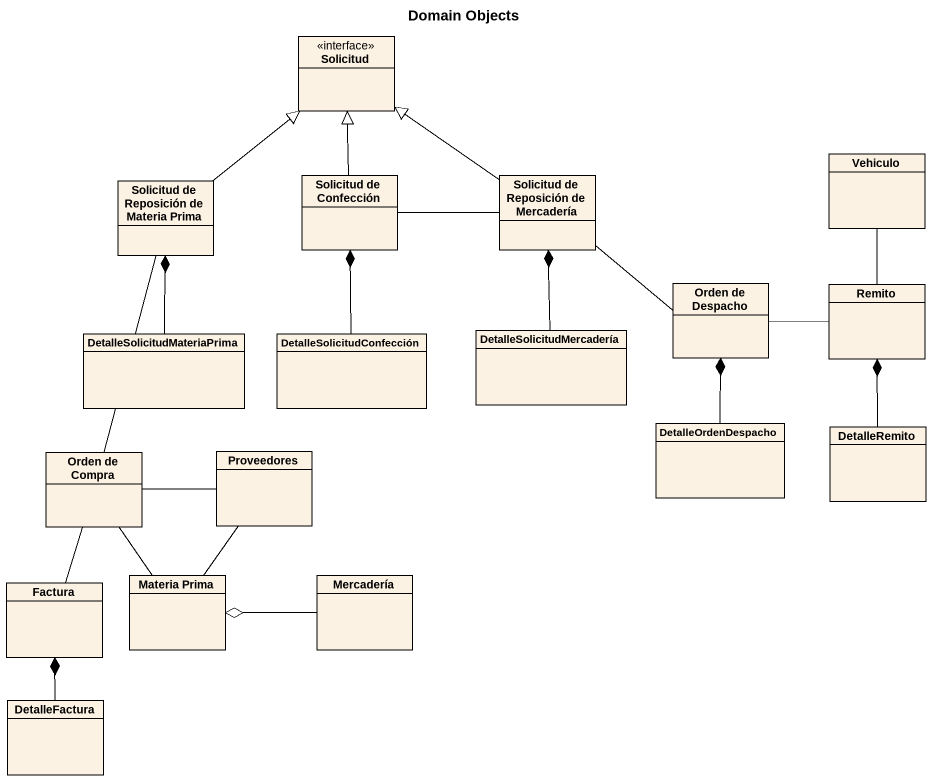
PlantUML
@startuml
title Domain Objects
hide circle
hide empty members
class Solicitud <<interface>>
class "Solicitud de Reposición de Materia Prima" as Solicitud_de_Reposición_de
class "Solicitud de Confección" as Solicitud_de_Confección
class "Solicitud de Reposición de Mercadería" as Solicitud_de_Reposición_de_2
class Vehiculo
class "Orden de Despacho" as Orden_de_Despacho
class Remito
class DetalleSolicitudMercadería
class DetalleSolicitudMateriaPrima
class DetalleSolicitudConfección
class DetalleOrdenDespacho
class DetalleRemito
class "Orden de Compra" as Orden_de_Compra
class Proveedores
class Factura
class "Materia Prima" as Materia_Prima
class Mercadería
class DetalleFactura
Solicitud_de_Reposición_de -up-|> Solicitud
Solicitud_de_Reposición_de -- Orden_de_Compra
Solicitud_de_Confección -up-|> Solicitud
Solicitud_de_Reposición_de_2 -up-|> Solicitud
Solicitud_de_Reposición_de_2 -left- Solicitud_de_Confección
Vehiculo -- Remito
Orden_de_Despacho -up- Solicitud_de_Reposición_de_2
Orden_de_Despacho -right- Remito
DetalleSolicitudMercadería -up-* Solicitud_de_Reposición_de_2
DetalleSolicitudMateriaPrima -up-* Solicitud_de_Reposición_de
DetalleSolicitudConfección -up-* Solicitud_de_Confección
DetalleOrdenDespacho -up-* Orden_de_Despacho
DetalleRemito -up-* Remito
Proveedores -left- Orden_de_Compra
Factura -up- Orden_de_Compra
Materia_Prima -up- Orden_de_Compra
Materia_Prima -up- Proveedores
Mercadería -left-o Materia_Prima
DetalleFactura -up-* Factura
@enduml
